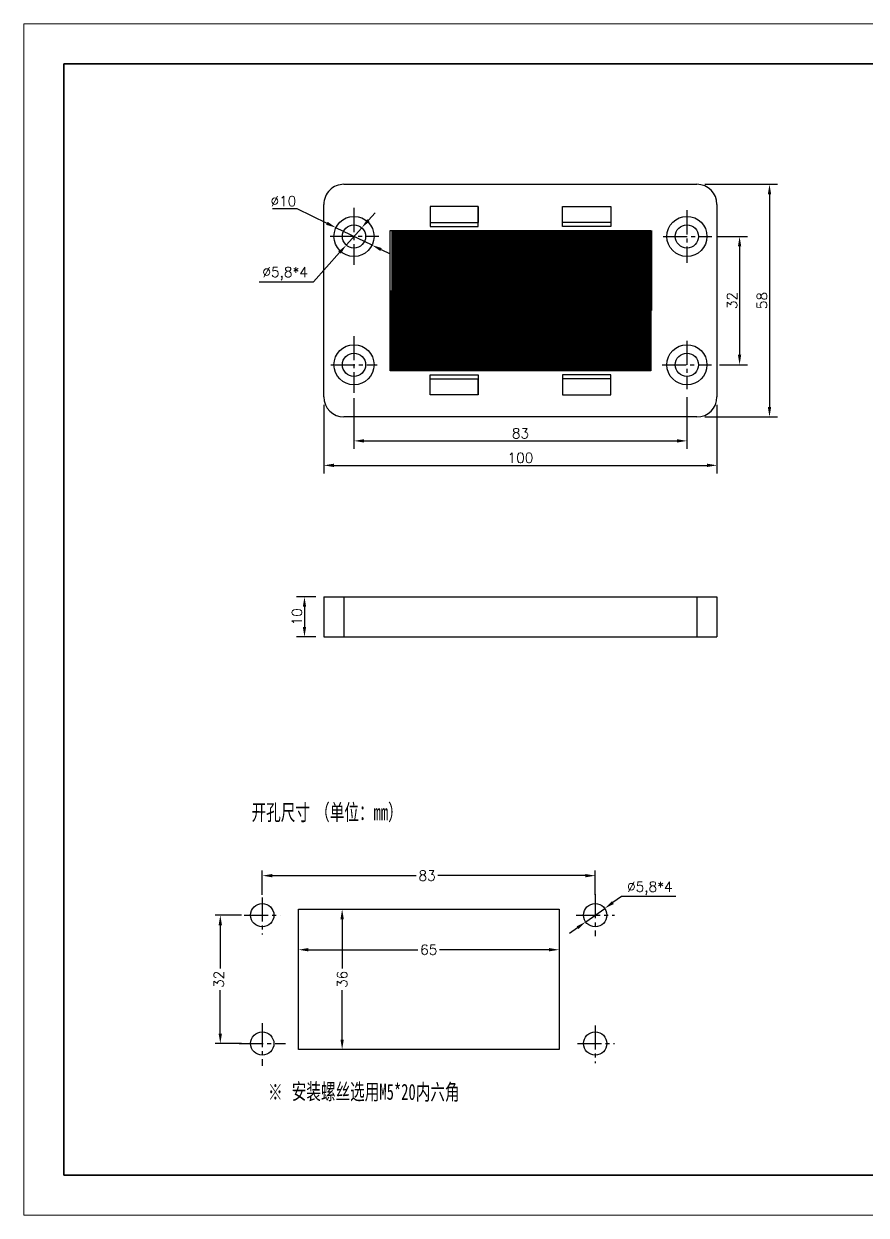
# Model space of a CAD drawing. Header units: millimetres. Extents: x -210 to 210, y -148 to 148.
# Drawn here: x -210 to 0, y -148.5 to 148.5 of the extents above; entities that cross this region are included whole.
import ezdxf

# ---------------------------------------------------------------- set-up
doc = ezdxf.new("R2010")
doc.units = ezdxf.units.MM
doc.header["$PDSIZE"] = -5
doc.linetypes.add('点画线', pattern=[18, 12, -2, 2, -2])
doc.layers.get('0').update_dxf_attribs({"lineweight": 18})
for name, color, linetype, lineweight in [('尺寸线层', 3, 'Continuous', 18), ('粗实线层', 7, 'Continuous', 35), ('细实线层', 7, 'Continuous', 18)]:
    doc.layers.add(name, color=color, linetype=linetype, lineweight=lineweight)
doc.styles.get("Standard").update_dxf_attribs({"font": 'txt.shx', "height": 2.5})
doc.styles.add('标准', font='', dxfattribs={"width": 0.667, "height": 4})
doc.styles.get('标准').set_extended_font_data('SimSun')
doc.dimstyles.get("Standard").update_dxf_attribs({"dimtxt": 0.18, "dimasz": 0.18, "dimexe": 0.18, "dimexo": 0.0625, "dimgap": 0.09, "dimtad": 0, "dimtih": 1, "dimtoh": 1, "dimdec": 4, "dimzin": 0, "dimdsep": 46, "dimtxsty": 'Standard', "dimcen": 0.09, "dimdle": 0.36, "dimadec": 0, "dimazin": 0, "dimtfac": 1, "dimtdec": 4, "dimtofl": 0, "dimtmove": 0, "dimatfit": 3, "dimfxl": 1, "dimtolj": 1, "dimarcsym": 0})

# ---------------------------------------------------------------- blocks, each defined once
blk = doc.blocks.new('$CAXA_FRAME_13B17AC1$')
at = {"layer": '粗实线层'}
for p, q in [((-200, 138.5), (-200, -138.5)), ((200, 138.5), (-200, 138.5)), ((-200, -138.5), (200, -138.5))]:
    blk.add_line(p, q, dxfattribs=at)
at = {"layer": '细实线层'}
for p, q in [((210, 148.5), (-210, 148.5)), ((-210, 148.5), (-210, -148.5)), ((-210, -148.5), (210, -148.5))]:
    blk.add_line(p, q, dxfattribs=at)
blk = doc.blocks.new('*X4')
blk.add_line((0, 10), (0, -10))
blk = doc.blocks.new('*X3')
at = {"color": 0, "linetype": 'ByBlock', "lineweight": -2}
for p in [(0, 0), (0.2167, 0), (0.4334, 0), (0.6501, 0), (0.8668, 0), (1.0835, 0), (1.3002, 0), (1.5169, 0), (1.7336, 0), (1.9503, 0), (2.167, 0), (2.3837, 0), (2.6004, 0), (2.8171, 0), (3.0338, 0), (3.2505, 0), (3.4672, 0), (3.6839, 0), (3.9006, 0), (4.1173, 0), (4.334, 0), (4.5507, 0), (4.7674, 0), (4.9841, 0), (5.2008, 0), (5.4175, 0), (5.6342, 0), (5.8509, 0), (6.0676, 0), (6.2843, 0), (6.501, 0), (6.7177, 0), (6.9344, 0), (7.1511, 0), (7.3678, 0), (7.5845, 0), (7.8012, 0), (8.0179, 0), (8.2346, 0), (8.4513, 0), (8.668, 0), (8.8847, 0), (9.1014, 0), (9.3181, 0), (9.5348, 0), (9.7515, 0), (9.9682, 0), (10.1849, 0), (10.4016, 0), (10.6183, 0), (10.835, 0), (11.0517, 0), (11.2684, 0), (11.4851, 0), (11.7018, 0), (11.9185, 0), (12.1352, 0), (12.3519, 0), (12.5686, 0), (12.7853, 0), (13.002, 0), (13.2187, 0), (13.4354, 0), (13.6521, 0), (13.8688, 0), (14.0855, 0), (14.3022, 0), (14.5189, 0), (14.7356, 0), (14.9523, 0), (15.169, 0), (15.3857, 0), (15.6024, 0), (15.8191, 0), (16.0358, 0), (16.2525, 0), (16.4692, 0), (16.6859, 0), (16.9026, 0), (17.1193, 0), (17.336, 0), (17.5527, 0), (17.7694, 0), (17.9861, 0), (18.2028, 0), (18.4195, 0), (18.6362, 0), (18.8529, 0), (19.0696, 0), (19.2863, 0), (19.503, 0), (19.7197, 0), (19.9364, 0), (20.1531, 0), (20.3698, 0), (20.5865, 0), (20.8032, 0), (21.0199, 0), (21.2366, 0), (21.4533, 0), (21.67, 0), (21.8867, 0), (22.1034, 0), (22.3201, 0), (22.5368, 0), (22.7535, 0), (22.9702, 0), (23.1869, 0), (23.4036, 0), (23.6203, 0), (23.837, 0), (24.0537, 0), (24.2704, 0), (24.4871, 0), (24.7038, 0), (24.9205, 0), (25.1372, 0), (25.3539, 0), (25.5706, 0), (25.7873, 0), (26.004, 0), (26.2207, 0), (26.4374, 0), (26.6541, 0), (26.8708, 0), (27.0875, 0), (27.3042, 0), (27.5209, 0), (27.7376, 0), (27.9543, 0), (28.171, 0), (28.3877, 0), (28.6044, 0), (28.8211, 0), (29.0378, 0), (29.2545, 0), (29.4712, 0), (29.6879, 0), (29.9046, 0), (30.1213, 0), (30.338, 0), (30.5547, 0), (30.7714, 0), (30.9881, 0), (31.2048, 0), (31.4215, 0), (31.6382, 0), (31.8549, 0), (32.0716, 0), (32.2883, 0), (32.505, 0), (32.7217, 0), (32.9384, 0), (33.1551, 0), (33.3718, 0), (33.5885, 0), (33.8052, 0), (34.0219, 0), (34.2386, 0), (34.4553, 0), (34.672, 0), (34.8887, 0), (35.1054, 0), (35.3221, 0), (35.5388, 0), (35.7555, 0), (35.9722, 0), (36.1889, 0), (36.4056, 0), (36.6223, 0), (36.839, 0), (37.0557, 0), (37.2724, 0), (37.4891, 0), (37.7058, 0), (37.9225, 0), (38.1392, 0), (38.3559, 0), (38.5726, 0), (38.7893, 0), (39.006, 0), (39.2227, 0), (39.4394, 0), (39.6561, 0), (39.8728, 0), (40.0895, 0), (40.3062, 0), (40.5229, 0), (40.7396, 0), (40.9563, 0), (41.173, 0), (41.3897, 0), (41.6064, 0), (41.8231, 0), (42.0398, 0), (42.2565, 0), (42.4732, 0), (42.6899, 0), (42.9066, 0), (43.1233, 0), (43.34, 0), (43.5567, 0), (43.7734, 0), (43.9901, 0), (44.2068, 0), (44.4235, 0), (44.6402, 0), (44.8569, 0), (45.0736, 0), (45.2903, 0), (45.507, 0), (45.7237, 0), (45.9404, 0), (46.1571, 0), (46.3738, 0), (46.5905, 0), (46.8072, 0), (47.0239, 0), (47.2406, 0), (47.4573, 0), (47.674, 0), (47.8907, 0), (48.1074, 0), (48.3241, 0), (48.5408, 0), (48.7575, 0), (48.9742, 0), (49.1909, 0), (49.4076, 0), (49.6243, 0), (49.841, 0), (50.0577, 0), (50.2744, 0), (50.4911, 0), (50.7078, 0), (50.9245, 0), (51.1412, 0), (51.3579, 0), (51.5746, 0), (51.7913, 0), (52.008, 0), (52.2247, 0), (52.4414, 0), (52.6581, 0), (52.8748, 0), (53.0915, 0), (53.3082, 0), (53.5249, 0), (53.7416, 0), (53.9583, 0), (54.175, 0), (54.3917, 0), (54.6084, 0), (54.8251, 0), (55.0418, 0), (55.2585, 0), (55.4752, 0), (55.6919, 0), (55.9086, 0), (56.1253, 0), (56.342, 0), (56.5587, 0), (56.7754, 0), (56.9921, 0), (57.2088, 0), (57.4255, 0), (57.6422, 0), (57.8589, 0), (58.0756, 0), (58.2923, 0), (58.509, 0), (58.7257, 0), (58.9424, 0), (59.1591, 0), (59.3758, 0), (59.5925, 0), (59.8092, 0), (60.0259, 0), (60.2426, 0), (60.4593, 0), (60.676, 0), (60.8927, 0), (61.1094, 0), (61.3261, 0), (61.5428, 0), (61.7595, 0), (61.9762, 0), (62.1929, 0), (62.4096, 0), (62.6263, 0), (62.843, 0), (63.0597, 0), (63.2764, 0), (63.4931, 0), (63.7098, 0), (63.9265, 0), (64.1432, 0), (64.3599, 0), (64.5766, 0), (64.7933, 0)]:
    blk.add_blockref('*X4', p, dxfattribs=at)
blk = doc.blocks.new('*X6')
blk.add_line((0, -10), (0, 10))
blk = doc.blocks.new('*X5')
at = {"color": 0, "linetype": 'ByBlock', "lineweight": -2}
for p in [(0, 0), (0.2167, 0), (0.4334, 0), (0.6501, 0), (0.8668, 0), (1.0835, 0), (1.3002, 0), (1.5169, 0), (1.7336, 0), (1.9503, 0), (2.167, 0), (2.3837, 0), (2.6004, 0), (2.8171, 0), (3.0338, 0), (3.2505, 0), (3.4672, 0), (3.6839, 0), (3.9006, 0), (4.1173, 0), (4.334, 0), (4.5507, 0), (4.7674, 0), (4.9841, 0), (5.2008, 0), (5.4175, 0), (5.6342, 0), (5.8509, 0), (6.0676, 0), (6.2843, 0), (6.501, 0), (6.7177, 0), (6.9344, 0), (7.1511, 0), (7.3678, 0), (7.5845, 0), (7.8012, 0), (8.0179, 0), (8.2346, 0), (8.4513, 0), (8.668, 0), (8.8847, 0), (9.1014, 0), (9.3181, 0), (9.5348, 0), (9.7515, 0), (9.9682, 0), (10.1849, 0), (10.4016, 0), (10.6183, 0), (10.835, 0), (11.0517, 0), (11.2684, 0), (11.4851, 0), (11.7018, 0), (11.9185, 0), (12.1352, 0), (12.3519, 0), (12.5686, 0), (12.7853, 0), (13.002, 0), (13.2187, 0), (13.4354, 0), (13.6521, 0), (13.8688, 0), (14.0855, 0), (14.3022, 0), (14.5189, 0), (14.7356, 0), (14.9523, 0), (15.169, 0), (15.3857, 0), (15.6024, 0), (15.8191, 0), (16.0358, 0), (16.2525, 0), (16.4692, 0), (16.6859, 0), (16.9026, 0), (17.1193, 0), (17.336, 0), (17.5527, 0), (17.7694, 0), (17.9861, 0), (18.2028, 0), (18.4195, 0), (18.6362, 0), (18.8529, 0), (19.0696, 0), (19.2863, 0), (19.503, 0), (19.7197, 0), (19.9364, 0), (20.1531, 0), (20.3698, 0), (20.5865, 0), (20.8032, 0), (21.0199, 0), (21.2366, 0), (21.4533, 0), (21.67, 0), (21.8867, 0), (22.1034, 0), (22.3201, 0), (22.5368, 0), (22.7535, 0), (22.9702, 0), (23.1869, 0), (23.4036, 0), (23.6203, 0), (23.837, 0), (24.0537, 0), (24.2704, 0), (24.4871, 0), (24.7038, 0), (24.9205, 0), (25.1372, 0), (25.3539, 0), (25.5706, 0), (25.7873, 0), (26.004, 0), (26.2207, 0), (26.4374, 0), (26.6541, 0), (26.8708, 0), (27.0875, 0), (27.3042, 0), (27.5209, 0), (27.7376, 0), (27.9543, 0), (28.171, 0), (28.3877, 0), (28.6044, 0), (28.8211, 0), (29.0378, 0), (29.2545, 0), (29.4712, 0), (29.6879, 0), (29.9046, 0), (30.1213, 0), (30.338, 0), (30.5547, 0), (30.7714, 0), (30.9881, 0), (31.2048, 0), (31.4215, 0), (31.6382, 0), (31.8549, 0), (32.0716, 0), (32.2883, 0), (32.505, 0), (32.7217, 0), (32.9384, 0), (33.1551, 0), (33.3718, 0), (33.5885, 0), (33.8052, 0), (34.0219, 0), (34.2386, 0), (34.4553, 0), (34.672, 0), (34.8887, 0), (35.1054, 0), (35.3221, 0), (35.5388, 0), (35.7555, 0), (35.9722, 0), (36.1889, 0), (36.4056, 0), (36.6223, 0), (36.839, 0), (37.0557, 0), (37.2724, 0), (37.4891, 0), (37.7058, 0), (37.9225, 0), (38.1392, 0), (38.3559, 0), (38.5726, 0), (38.7893, 0), (39.006, 0), (39.2227, 0), (39.4394, 0), (39.6561, 0), (39.8728, 0), (40.0895, 0), (40.3062, 0), (40.5229, 0), (40.7396, 0), (40.9563, 0), (41.173, 0), (41.3897, 0), (41.6064, 0), (41.8231, 0), (42.0398, 0), (42.2565, 0), (42.4732, 0), (42.6899, 0), (42.9066, 0), (43.1233, 0), (43.34, 0), (43.5567, 0), (43.7734, 0), (43.9901, 0), (44.2068, 0), (44.4235, 0), (44.6402, 0), (44.8569, 0), (45.0736, 0), (45.2903, 0), (45.507, 0), (45.7237, 0), (45.9404, 0), (46.1571, 0), (46.3738, 0), (46.5905, 0), (46.8072, 0), (47.0239, 0), (47.2406, 0), (47.4573, 0), (47.674, 0), (47.8907, 0), (48.1074, 0), (48.3241, 0), (48.5408, 0), (48.7575, 0), (48.9742, 0), (49.1909, 0), (49.4076, 0), (49.6243, 0), (49.841, 0), (50.0577, 0), (50.2744, 0), (50.4911, 0), (50.7078, 0), (50.9245, 0), (51.1412, 0), (51.3579, 0), (51.5746, 0), (51.7913, 0), (52.008, 0), (52.2247, 0), (52.4414, 0), (52.6581, 0), (52.8748, 0), (53.0915, 0), (53.3082, 0), (53.5249, 0), (53.7416, 0), (53.9583, 0), (54.175, 0), (54.3917, 0), (54.6084, 0), (54.8251, 0), (55.0418, 0), (55.2585, 0), (55.4752, 0), (55.6919, 0), (55.9086, 0), (56.1253, 0), (56.342, 0), (56.5587, 0), (56.7754, 0), (56.9921, 0), (57.2088, 0), (57.4255, 0), (57.6422, 0), (57.8589, 0), (58.0756, 0), (58.2923, 0), (58.509, 0), (58.7257, 0), (58.9424, 0), (59.1591, 0), (59.3758, 0), (59.5925, 0), (59.8092, 0), (60.0259, 0), (60.2426, 0), (60.4593, 0), (60.676, 0), (60.8927, 0), (61.1094, 0), (61.3261, 0), (61.5428, 0), (61.7595, 0), (61.9762, 0), (62.1929, 0), (62.4096, 0), (62.6263, 0), (62.843, 0), (63.0597, 0), (63.2764, 0), (63.4931, 0), (63.7098, 0), (63.9265, 0), (64.1432, 0), (64.3599, 0), (64.5766, 0), (64.7933, 0)]:
    blk.add_blockref('*X6', p, dxfattribs=at)
blk = doc.blocks.new('*X8')
at = {"layer": 'Defpoints', "color": 0, "transparency": 16777216}
for p in [(-127.69, 57.17), (-44.69, 57.4), (-44.69, 44.53)]:
    blk.add_point(p, dxfattribs=at)
at = {"layer": '尺寸线层', "color": 0, "linetype": 'Continuous', "lineweight": -2, "transparency": 16777216}
for p, q in [((-127.69, 55.17), (-127.69, 42.53)), ((-44.69, 55.4), (-44.69, 42.53)), ((-125.19, 44.53), (-47.19, 44.53))]:
    blk.add_line(p, q, dxfattribs=at)
at = {"layer": '尺寸线层', "color": 0, "transparency": 16777216}
for points in [[(-125.19, 44.95), (-125.19, 44.11), (-127.69, 44.53)], [(-47.19, 44.95), (-47.19, 44.11), (-44.69, 44.53)]]:
    blk.add_solid(points, dxfattribs=at)
at = {"layer": '尺寸线层', "color": 0, "lineweight": -3, "transparency": 16777216, "insert": (-86.19, 46.4), "char_height": 2.5, "width": 5.7143, "attachment_point": 5, "bg_fill": 3, "box_fill_scale": 1.1, "bg_fill_color": 256, "bg_fill_true_color": 13158600, "bg_fill_transparency": 0}
blk.add_mtext('\\A1;83', dxfattribs=at)
blk = doc.blocks.new('*X9')
at = {"layer": 'Defpoints', "color": 0, "transparency": 16777216}
for p in [(-135.19, 55.5), (-37.19, 55.5), (-37.19, 38.43)]:
    blk.add_point(p, dxfattribs=at)
at = {"layer": '尺寸线层', "color": 0, "linetype": 'Continuous', "lineweight": -2, "transparency": 16777216}
for p, q in [((-135.19, 53.5), (-135.19, 36.43)), ((-37.19, 53.5), (-37.19, 36.43)), ((-132.69, 38.43), (-39.69, 38.43))]:
    blk.add_line(p, q, dxfattribs=at)
at = {"layer": '尺寸线层', "color": 0, "transparency": 16777216}
for points in [[(-132.69, 38.85), (-132.69, 38.01), (-135.19, 38.43)], [(-39.69, 38.85), (-39.69, 38.01), (-37.19, 38.43)]]:
    blk.add_solid(points, dxfattribs=at)
at = {"layer": '尺寸线层', "color": 0, "lineweight": -3, "transparency": 16777216, "insert": (-86.19, 40.31), "char_height": 2.5, "width": 6.0714, "attachment_point": 5, "bg_fill": 3, "box_fill_scale": 1.1, "bg_fill_color": 256, "bg_fill_true_color": 13158600, "bg_fill_transparency": 0}
blk.add_mtext('\\A1;100', dxfattribs=at)
blk = doc.blocks.new('*X10')
at = {"layer": 'Defpoints', "color": 0, "transparency": 16777216}
for p in [(-39.26, 95.5), (-38.53, 63.5), (-31.56, 63.5)]:
    blk.add_point(p, dxfattribs=at)
at = {"layer": '尺寸线层', "color": 0, "linetype": 'Continuous', "lineweight": -2, "transparency": 16777216}
for p, q in [((-37.26, 95.5), (-29.56, 95.5)), ((-31.56, 93), (-31.56, 66)), ((-36.53, 63.5), (-29.56, 63.5))]:
    blk.add_line(p, q, dxfattribs=at)
at = {"layer": '尺寸线层', "color": 0, "transparency": 16777216}
for points in [[(-31.98, 93), (-31.15, 93), (-31.56, 95.5)], [(-31.98, 66), (-31.15, 66), (-31.56, 63.5)]]:
    blk.add_solid(points, dxfattribs=at)
at = {"layer": '尺寸线层', "color": 0, "lineweight": -3, "transparency": 16777216, "insert": (-33.44, 79.5), "char_height": 2.5, "width": 5.7143, "attachment_point": 5, "rotation": 90, "bg_fill": 3, "box_fill_scale": 1.1, "bg_fill_color": 256, "bg_fill_true_color": 13158600, "bg_fill_transparency": 0}
blk.add_mtext('\\A1;32', dxfattribs=at)
blk = doc.blocks.new('*X12')
at = {"layer": 'Defpoints', "color": 0, "transparency": 16777216}
for p in [(-42.19, 108.5), (-42.19, 50.5), (-24.1, 50.5)]:
    blk.add_point(p, dxfattribs=at)
at = {"layer": '尺寸线层', "color": 0, "linetype": 'Continuous', "lineweight": -2, "transparency": 16777216}
for p, q in [((-40.19, 108.5), (-22.1, 108.5)), ((-24.1, 106), (-24.1, 53)), ((-40.19, 50.5), (-22.1, 50.5))]:
    blk.add_line(p, q, dxfattribs=at)
at = {"layer": '尺寸线层', "color": 0, "transparency": 16777216}
for points in [[(-24.52, 106), (-23.68, 106), (-24.1, 108.5)], [(-24.52, 53), (-23.68, 53), (-24.1, 50.5)]]:
    blk.add_solid(points, dxfattribs=at)
at = {"layer": '尺寸线层', "color": 0, "lineweight": -3, "transparency": 16777216, "insert": (-25.98, 79.5), "char_height": 2.5, "width": 5.7143, "attachment_point": 5, "rotation": 90, "bg_fill": 3, "box_fill_scale": 1.1, "bg_fill_color": 256, "bg_fill_true_color": 13158600, "bg_fill_transparency": 0}
blk.add_mtext('\\A1;58', dxfattribs=at)
blk = doc.blocks.new('*D13')
at = {"color": 0, "linetype": 'Continuous', "lineweight": -2, "transparency": 16777216}
for p, q in [((-137.19, 5.66), (-142.04, 5.66)), ((-140.04, 3.16), (-140.04, -1.84)), ((-137.19, -4.34), (-142.04, -4.34))]:
    blk.add_line(p, q, dxfattribs=at)
at = {"color": 0, "transparency": 16777216}
for points in [[(-140.45, 3.16), (-139.62, 3.16), (-140.04, 5.66)], [(-140.45, -1.84), (-139.62, -1.84), (-140.04, -4.34)]]:
    blk.add_solid(points, dxfattribs=at)
at = {"layer": 'Defpoints', "color": 0, "transparency": 16777216}
for p in [(-135.19, 5.66), (-140.04, -4.34), (-135.19, -4.34)]:
    blk.add_point(p, dxfattribs=at)
at = {"color": 0, "lineweight": -3, "transparency": 16777216, "insert": (-141.91, 0.66), "char_height": 2.5, "attachment_point": 5, "rotation": 90}
blk.add_mtext('\\A1;10', dxfattribs=at)
blk = doc.blocks.new('*D15')
at = {"color": 0, "linetype": 'Continuous', "lineweight": -2, "ltscale": 0.5, "transparency": 16777216}
for p, q in [((-130.64, -74.71), (-130.64, -87)), ((-130.64, -104.71), (-130.64, -92.42))]:
    blk.add_line(p, q, dxfattribs=at)
at = {"color": 0, "linetype": '点画线', "ltscale": 0.5, "transparency": 16777216}
for points in [[(-131.06, -74.71), (-130.23, -74.71), (-130.64, -72.21)], [(-131.06, -104.71), (-130.23, -104.71), (-130.64, -107.21)]]:
    blk.add_solid(points, dxfattribs=at)
at = {"layer": 'Defpoints', "color": 0, "linetype": '点画线', "ltscale": 0.5, "transparency": 16777216}
for p in [(-130.64, -72.21), (-130.64, -72.21), (-130.64, -107.21)]:
    blk.add_point(p, dxfattribs=at)
at = {"color": 0, "linetype": '点画线', "lineweight": -3, "ltscale": 0.5, "transparency": 16777216, "insert": (-130.64, -89.71), "char_height": 2.5, "attachment_point": 5, "rotation": 90}
blk.add_mtext('\\A1;36', dxfattribs=at)
blk = doc.blocks.new('*D16')
at = {"color": 0, "linetype": 'Continuous', "lineweight": -2, "ltscale": 0.5, "transparency": 16777216}
for p, q in [((-139.05, -82.33), (-111.76, -82.33)), ((-79.05, -82.33), (-106.34, -82.33))]:
    blk.add_line(p, q, dxfattribs=at)
at = {"color": 0, "linetype": '点画线', "ltscale": 0.5, "transparency": 16777216}
for points in [[(-139.05, -81.91), (-139.05, -82.74), (-141.55, -82.33)], [(-79.05, -81.91), (-79.05, -82.74), (-76.55, -82.33)]]:
    blk.add_solid(points, dxfattribs=at)
at = {"layer": 'Defpoints', "color": 0, "linetype": '点画线', "ltscale": 0.5, "transparency": 16777216}
for p in [(-141.55, -82.33), (-76.55, -82.33), (-76.55, -82.33)]:
    blk.add_point(p, dxfattribs=at)
at = {"color": 0, "linetype": '点画线', "lineweight": -3, "ltscale": 0.5, "transparency": 16777216, "insert": (-109.05, -82.33), "char_height": 2.5, "attachment_point": 5}
blk.add_mtext('\\A1;65', dxfattribs=at)
blk = doc.blocks.new('*D17')
at = {"color": 0, "linetype": 'Continuous', "lineweight": -2, "ltscale": 0.5, "transparency": 16777216}
for p, q in [((-150.55, -68.68), (-150.55, -62.61)), ((-148.05, -63.86), (-112.17, -63.86)), ((-70.05, -63.86), (-106.76, -63.86)), ((-67.55, -68.68), (-67.55, -62.61))]:
    blk.add_line(p, q, dxfattribs=at)
at = {"color": 0, "linetype": '点画线', "ltscale": 0.5, "transparency": 16777216}
for points in [[(-148.05, -63.44), (-148.05, -64.28), (-150.55, -63.86)], [(-70.05, -63.44), (-70.05, -64.28), (-67.55, -63.86)]]:
    blk.add_solid(points, dxfattribs=at)
at = {"layer": 'Defpoints', "color": 0, "linetype": '点画线', "ltscale": 0.5, "transparency": 16777216}
for p in [(-67.55, -63.86), (-150.55, -69.31), (-67.55, -69.31)]:
    blk.add_point(p, dxfattribs=at)
at = {"color": 0, "linetype": '点画线', "lineweight": -3, "ltscale": 0.5, "transparency": 16777216, "insert": (-109.46, -63.86), "char_height": 2.5, "attachment_point": 5}
blk.add_mtext('\\A1;83', dxfattribs=at)
blk = doc.blocks.new('*D18')
at = {"color": 0, "linetype": 'Continuous', "lineweight": -2, "ltscale": 0.5, "transparency": 16777216}
for p, q in [((-155.72, -73.71), (-162.27, -73.71)), ((-161.02, -76.21), (-161.02, -87)), ((-161.02, -103.21), (-161.02, -92.42)), ((-155.72, -105.71), (-162.27, -105.71))]:
    blk.add_line(p, q, dxfattribs=at)
at = {"color": 0, "linetype": '点画线', "ltscale": 0.5, "transparency": 16777216}
for points in [[(-161.44, -76.21), (-160.6, -76.21), (-161.02, -73.71)], [(-161.44, -103.21), (-160.6, -103.21), (-161.02, -105.71)]]:
    blk.add_solid(points, dxfattribs=at)
at = {"layer": 'Defpoints', "color": 0, "linetype": '点画线', "ltscale": 0.5, "transparency": 16777216}
for p in [(-155.1, -73.71), (-161.02, -105.71), (-155.1, -105.71)]:
    blk.add_point(p, dxfattribs=at)
at = {"color": 0, "linetype": '点画线', "lineweight": -3, "ltscale": 0.5, "transparency": 16777216, "insert": (-161.4, -89.71), "char_height": 2.5, "attachment_point": 5, "rotation": 90}
blk.add_mtext('\\A1;32', dxfattribs=at)
blk = doc.blocks.new('*D20')
at = {"color": 0, "linetype": 'Continuous', "lineweight": -2, "ltscale": 0.5, "transparency": 16777216}
for p, q in [((-61.01, -69.07), (-63.15, -70.59)), ((-47.47, -69.07), (-61.01, -69.07)), ((-69.92, -75.39), (-65.19, -72.03)), ((-71.96, -76.84), (-74, -78.28))]:
    blk.add_line(p, q, dxfattribs=at)
at = {"color": 0, "linetype": '点画线', "ltscale": 0.5, "transparency": 16777216}
for points in [[(-63.39, -70.25), (-62.91, -70.93), (-65.19, -72.03)], [(-72.2, -76.5), (-71.72, -77.18), (-69.92, -75.39)]]:
    blk.add_solid(points, dxfattribs=at)
at = {"layer": 'Defpoints', "color": 0, "linetype": '点画线', "ltscale": 0.5, "transparency": 16777216}
for p in [(-65.19, -72.03), (-69.92, -75.39)]:
    blk.add_point(p, dxfattribs=at)
at = {"color": 0, "linetype": '点画线', "ltscale": 0.5, "transparency": 16777216, "insert": (-53.93, -66.99), "char_height": 2.5, "width": 39.8234, "attachment_point": 5}
blk.add_mtext('\\A1;∅5,8*4', dxfattribs=at)
blk = doc.blocks.new('*D22')
at = {"color": 0, "linetype": 'Continuous', "lineweight": -2, "ltscale": 0.5, "transparency": 16777216}
for p, q in [((-148, 102.42), (-141.95, 102.42)), ((-141.95, 102.42), (-134.44, 98.77)), ((-123.19, 93.32), (-132.19, 97.68)), ((-120.94, 92.23), (-118.69, 91.14))]:
    blk.add_line(p, q, dxfattribs=at)
at = {"color": 0, "linetype": '点画线', "ltscale": 0.5, "transparency": 16777216}
for points in [[(-134.26, 99.15), (-134.62, 98.4), (-132.19, 97.68)], [(-120.76, 92.6), (-121.13, 91.85), (-123.19, 93.32)]]:
    blk.add_solid(points, dxfattribs=at)
at = {"layer": 'Defpoints', "color": 0, "linetype": '点画线', "ltscale": 0.5, "transparency": 16777216}
for p in [(-132.19, 97.68), (-123.19, 93.32)]:
    blk.add_point(p, dxfattribs=at)
at = {"color": 0, "linetype": '点画线', "ltscale": 0.5, "transparency": 16777216, "insert": (-145.29, 104.29), "char_height": 2.5, "attachment_point": 5}
blk.add_mtext('\\A1;∅10', dxfattribs=at)
blk = doc.blocks.new('*D23')
at = {"color": 0, "linetype": 'Continuous', "lineweight": -2, "ltscale": 0.5, "transparency": 16777216}
for p, q in [((-124.1, 99.54), (-122.44, 101.4)), ((-125.77, 97.67), (-129.62, 93.33)), ((-137.77, 84.16), (-131.28, 91.46)), ((-151.31, 84.16), (-137.77, 84.16))]:
    blk.add_line(p, q, dxfattribs=at)
at = {"color": 0, "linetype": '点画线', "ltscale": 0.5, "transparency": 16777216}
for points in [[(-124.42, 99.81), (-123.79, 99.26), (-125.77, 97.67)], [(-131.59, 91.74), (-130.97, 91.19), (-129.62, 93.33)]]:
    blk.add_solid(points, dxfattribs=at)
at = {"layer": 'Defpoints', "color": 0, "linetype": '点画线', "ltscale": 0.5, "transparency": 16777216}
for p in [(-125.77, 97.67), (-129.62, 93.33)]:
    blk.add_point(p, dxfattribs=at)
at = {"color": 0, "linetype": '点画线', "ltscale": 0.5, "transparency": 16777216, "insert": (-144.85, 86.24), "char_height": 2.5, "width": 37.1285, "attachment_point": 5}
blk.add_mtext('\\A1;∅5,8*4', dxfattribs=at)

msp = doc.modelspace()

# ---------------------------------------------------------------- linework, layer by layer
at = {"color": 7, "lineweight": -3}
for p, q in [((-130.191, 108.499), (-42.191, 108.499)), ((-135.191, 55.499), (-135.191, 103.499)), ((-96.691, 102.999), (-108.691, 102.999)), ((-108.691, 102.999), (-108.691, 97.999)), ((-96.691, 102.999), (-96.691, 98.999)), ((-96.691, 97.999), (-96.691, 102.999)), ((-75.691, 97.999), (-75.691, 102.999)), ((-75.691, 102.999), (-63.691, 102.999)), ((-63.691, 102.999), (-63.691, 97.999)), ((-63.691, 102.999), (-63.691, 98.999)), ((-37.191, 103.499), (-37.191, 55.499)), ((-108.691, 98.999), (-96.691, 98.999)), ((-63.691, 98.999), (-75.691, 98.999)), ((-118.691, 61.999), (-118.691, 96.999)), ((-118.691, 96.999), (-53.691, 96.999)), ((-108.691, 97.999), (-96.691, 97.999)), ((-63.691, 97.999), (-75.691, 97.999)), ((-53.691, 96.999), (-53.691, 61.999)), ((-53.691, 61.999), (-118.691, 61.999)), ((-108.691, 60.999), (-96.691, 60.999)), ((-108.691, 55.999), (-108.691, 60.999)), ((-108.691, 59.999), (-96.691, 59.999)), ((-96.691, 60.999), (-96.691, 55.999)), ((-96.691, 55.999), (-96.691, 59.999)), ((-75.691, 60.999), (-75.691, 55.999)), ((-63.691, 60.999), (-75.691, 60.999)), ((-63.691, 59.999), (-75.691, 59.999)), ((-63.691, 55.999), (-63.691, 60.999)), ((-63.691, 55.999), (-63.691, 59.999)), ((-96.691, 55.999), (-108.691, 55.999)), ((-75.691, 55.999), (-63.691, 55.999)), ((-42.191, 50.499), (-130.191, 50.499)), ((-130.191, 5.659), (-42.191, 5.659)), ((-130.191, -4.341), (-42.191, -4.341)), ((-141.553, -107.212), (-141.553, -72.212)), ((-141.553, -72.212), (-76.553, -72.212)), ((-76.553, -72.212), (-76.553, -107.212)), ((-76.553, -107.212), (-141.553, -107.212))]:
    msp.add_line(p, q, dxfattribs=at)
at = {"color": 1, "linetype": '点画线', "lineweight": -3, "ltscale": 0.5}
for p, q in [((-127.691, 102.594), (-127.691, 88.447)), ((-44.691, 102.016), (-44.691, 88.934)), ((-133.632, 95.541), (-121.477, 95.541)), ((-133.468, 63.499), (-121.876, 63.499)), ((-150.553, -69.307), (-150.553, -78.52)), ((-67.553, -68.497), (-67.553, -78.913)), ((-155.098, -73.712), (-146.085, -73.712)), ((-72.287, -73.712), (-62.777, -73.712)), ((-150.553, -100.62), (-150.553, -111.273)), ((-67.553, -101.196), (-67.553, -110.601)), ((-156.329, -105.712), (-144.737, -105.712)), ((-72.005, -105.712), (-62.782, -105.712))]:
    msp.add_line(p, q, dxfattribs=at)
at = {"color": 7, "lineweight": -3, "ltscale": 0.25}
for p, q in [((-135.191, 5.659), (-135.191, -4.341)), ((-130.191, 5.659), (-130.191, -4.341)), ((-42.191, 5.659), (-42.191, -4.341)), ((-37.191, 5.659), (-37.191, -4.341))]:
    msp.add_line(p, q, dxfattribs=at)
at = {"color": 7, "lineweight": -3, "ltscale": 0.125}
for p, q in [((-135.191, 5.659), (-130.191, 5.659)), ((-42.191, 5.659), (-37.191, 5.659)), ((-135.191, -4.341), (-130.191, -4.341)), ((-42.191, -4.341), (-37.191, -4.341))]:
    msp.add_line(p, q, dxfattribs=at)
at = {"color": 7, "lineweight": -3}
for centre, radius in [((-127.691, 95.499), 5), ((-127.691, 95.499), 2.9), ((-44.691, 95.499), 5), ((-44.691, 95.499), 2.9), ((-127.691, 63.499), 5), ((-44.691, 63.499), 5), ((-127.691, 63.499), 2.9), ((-44.691, 63.499), 2.9), ((-150.553, -73.712), 2.9), ((-67.553, -73.712), 2.9), ((-150.553, -105.712), 2.9), ((-67.553, -105.712), 2.9)]:
    msp.add_circle(centre, radius, dxfattribs=at)
for centre, start, end in [((-130.191, 103.499), 90, 180.00002), ((-42.191, 103.499), 0, 90), ((-130.191, 55.499), 180.00001, 270), ((-42.191, 55.499), 270, 359.99999)]:
    msp.add_arc(centre, 5, start, end, dxfattribs=at)

# ---------------------------------------------------------------- block references
at = {"lineweight": -3}
for name, p in [('*X3', (-118.25, 86.999)), ('*X5', (-118.547, 71.999))]:
    msp.add_blockref(name, p, dxfattribs=at)
at = {"layer": '粗实线层'}
msp.add_blockref('$CAXA_FRAME_13B17AC1$', (0, 0), dxfattribs=at)

# ---------------------------------------------------------------- texts
at = {"linetype": '点画线', "ltscale": 0.5, "style": '标准', "width": 0.667}
msp.add_text('开孔尺寸', height=4, rotation=359.77106, dxfattribs=at).set_placement((-153.229, -50.055))
msp.add_text('（单位：mm）', height=4, dxfattribs=at).set_placement((-137.371, -50.037))
at = {"color": 1, "linetype": '点画线', "ltscale": 0.5, "style": '标准', "width": 0.667}
msp.add_text('※', height=4, dxfattribs=at).set_placement((-149.116, -119.821))
msp.add_text('安装螺丝选用M5*20内六角', height=4, rotation=359.77106, dxfattribs=at).set_placement((-143.212, -119.646))

# ---------------------------------------------------------------- dimensions: what is measured, and where the dimension line sits
at = {"color": 3, "linetype": '点画线', "ltscale": 0.5}
dim = msp.add_diameter_dim_2p(p1=(-123.193, 93.317), p2=(-132.19, 97.681), dimstyle='Standard', override={"dimtxt": 2.5, "dimasz": 2.5, "dimexe": 1.25, "dimexo": 0.625, "dimgap": 0.625, "dimtad": 1, "dimdec": 2, "dimzin": 8, "dimdsep": 44, "dimdle": 5, "dimtdec": 2, "dimtofl": 1, "dimtmove": 1, "dimatfit": 0}, dxfattribs=at)
dim.commit()
dim.dimension.update_dxf_attribs({"geometry": '*D22', "text_midpoint": (-141.954, 102.418), "dimtype": 163})
for p1, p2, picture, middle in [((-125.765, 97.667), (-129.618, 93.332), '*D23', (-137.771, 84.157)), ((-69.918, -75.39), (-65.187, -72.034), '*D20', (-61.011, -69.071))]:
    dim = msp.add_diameter_dim_2p(p1=p1, p2=p2, text='<>*4', dimstyle='Standard', override={"dimtxt": 2.5, "dimasz": 2.5, "dimexe": 1.25, "dimexo": 0.625, "dimgap": 0.625, "dimtad": 1, "dimdec": 2, "dimzin": 8, "dimdsep": 44, "dimdle": 5, "dimtdec": 2, "dimtofl": 1, "dimtmove": 1, "dimatfit": 0}, dxfattribs=at)
    dim.commit()
    dim.dimension.update_dxf_attribs({"geometry": picture, "text_midpoint": middle, "dimtype": 163})
at = {"color": 3, "lineweight": -3}
dim = msp.add_linear_dim(base=(-140.037, -4.341), p1=(-135.191, 5.659), p2=(-135.191, -4.341), angle=90, dimstyle='Standard', override={"dimtxt": 2.5, "dimasz": 2.5, "dimexe": 2, "dimexo": 2, "dimgap": 0.625, "dimtad": 1, "dimtih": 0, "dimtoh": 0, "dimdec": 2, "dimzin": 8, "dimdsep": 44, "dimdle": 5, "dimtdec": 2, "dimtofl": 1, "dimatfit": 0}, dxfattribs=at)
dim.commit()
dim.dimension.update_dxf_attribs({"geometry": '*D13', "text_midpoint": (-141.912, 0.659)})
at = {"color": 3, "linetype": '点画线', "lineweight": -3, "ltscale": 0.5}
for base, p1, p2, override, picture, middle in [((-67.553, -63.858), (-150.553, -69.307), (-67.553, -69.307), {"dimtxt": 2.5, "dimasz": 2.5, "dimexe": 1.25, "dimexo": 0.625, "dimgap": 0.625, "dimtad": 1, "dimtih": 0, "dimtoh": 0, "dimdec": 2, "dimzin": 8, "dimdsep": 44, "dimdle": 5, "dimtdec": 2, "dimtofl": 1, "dimtmove": 2, "dimatfit": 0}, '*D17', (-109.465, -63.858)), ((-76.553, -82.327), (-141.553, -82.327), (-76.553, -82.327), {"dimtxt": 2.5, "dimasz": 2.5, "dimexe": 0, "dimexo": 0, "dimgap": 0.625, "dimtad": 1, "dimtih": 0, "dimtoh": 0, "dimdec": 2, "dimzin": 8, "dimdsep": 44, "dimdle": 5, "dimtdec": 2, "dimtofl": 1, "dimtmove": 2, "dimatfit": 0}, '*D16', (-109.053, -82.327))]:
    dim = msp.add_linear_dim(base=base, p1=p1, p2=p2, dimstyle='Standard', override=override, dxfattribs=at)
    dim.commit()
    dim.dimension.update_dxf_attribs({"geometry": picture, "text_midpoint": middle, "dimtype": 160})
dim = msp.add_linear_dim(base=(-161.021, -105.712), p1=(-155.098, -73.712), p2=(-155.098, -105.712), angle=90, dimstyle='Standard', override={"dimtxt": 2.5, "dimasz": 2.5, "dimexe": 1.25, "dimexo": 0.625, "dimgap": 0.625, "dimtad": 1, "dimtih": 0, "dimtoh": 0, "dimdec": 2, "dimzin": 8, "dimdsep": 44, "dimdle": 5, "dimtdec": 2, "dimtofl": 1, "dimtmove": 2, "dimatfit": 0}, dxfattribs=at)
dim.commit()
dim.dimension.update_dxf_attribs({"geometry": '*D18', "text_midpoint": (-161.401, -89.712), "dimtype": 160})
dim = msp.add_linear_dim(base=(-130.642, -72.212), p1=(-130.642, -107.212), p2=(-130.642, -72.212), angle=90, text='36', dimstyle='Standard', override={"dimtxt": 2.5, "dimasz": 2.5, "dimexe": 0, "dimexo": 0, "dimgap": 0.625, "dimtad": 1, "dimtih": 0, "dimtoh": 0, "dimdec": 2, "dimzin": 8, "dimdsep": 44, "dimdle": 5, "dimtdec": 2, "dimtofl": 1, "dimtmove": 2, "dimatfit": 0}, dxfattribs=at)
dim.commit()
dim.dimension.update_dxf_attribs({"geometry": '*D15', "text_midpoint": (-130.642, -89.712), "dimtype": 160})

# ---------------------------------------------------------------- next in the draw order: dimensions: what is measured, and where the dimension line sits
at = {"layer": '尺寸线层', "color": 3, "lineweight": -3}
dim = msp.add_linear_dim(base=(-31.563, 63.499), p1=(-39.264, 95.499), p2=(-38.534, 63.499), angle=270, dimstyle='Standard', override={"dimtxt": 2.5, "dimasz": 2.5, "dimexe": 2, "dimexo": 2, "dimgap": 0.625, "dimtad": 1, "dimtih": 0, "dimtoh": 0, "dimdec": 2, "dimzin": 8, "dimdsep": 44, "dimsah": 1, "dimdle": 5, "dimtdec": 2, "dimtofl": 1, "dimatfit": 0, "dimtfill": 1, "dimtzin": 8}, dxfattribs=at)
dim.commit()
dim.dimension.update_dxf_attribs({"geometry": '*X10', "text_midpoint": (-33.438, 79.499)})
dim = msp.add_linear_dim(base=(-44.691, 44.53), p1=(-127.691, 57.173), p2=(-44.691, 57.397), dimstyle='Standard', override={"dimtxt": 2.5, "dimasz": 2.5, "dimexe": 2, "dimexo": 2, "dimgap": 0.625, "dimtad": 1, "dimtih": 0, "dimtoh": 0, "dimdec": 2, "dimzin": 8, "dimdsep": 44, "dimsah": 1, "dimdle": 5, "dimtdec": 2, "dimtofl": 1, "dimatfit": 0, "dimtfill": 1, "dimtzin": 8}, dxfattribs=at)
dim.commit()
dim.dimension.update_dxf_attribs({"geometry": '*X8', "text_midpoint": (-86.191, 46.405)})

# ---------------------------------------------------------------- next in the draw order: linework, layer by layer
at = {"color": 1, "linetype": '点画线', "lineweight": -3, "ltscale": 0.5}
msp.add_line((-44.691, 69.486), (-44.691, 57.397), dxfattribs=at)

# ---------------------------------------------------------------- next in the draw order: dimensions: what is measured, and where the dimension line sits
at = {"layer": '尺寸线层', "color": 3, "lineweight": -3}
dim = msp.add_linear_dim(base=(-37.191, 38.432), p1=(-135.191, 55.499), p2=(-37.191, 55.499), text='100', dimstyle='Standard', override={"dimtxt": 2.5, "dimasz": 2.5, "dimexe": 2, "dimexo": 2, "dimgap": 0.625, "dimtad": 1, "dimtih": 0, "dimtoh": 0, "dimdec": 2, "dimzin": 8, "dimdsep": 44, "dimsah": 1, "dimdle": 5, "dimtdec": 2, "dimtofl": 1, "dimatfit": 0, "dimtfill": 1, "dimtzin": 8}, dxfattribs=at)
dim.commit()
dim.dimension.update_dxf_attribs({"geometry": '*X9', "text_midpoint": (-86.191, 40.307)})

# ---------------------------------------------------------------- next in the draw order: linework, layer by layer
at = {"color": 1, "linetype": '点画线', "lineweight": -3, "ltscale": 0.5}
msp.add_line((-127.691, 70.659), (-127.691, 56.511), dxfattribs=at)

# ---------------------------------------------------------------- next in the draw order: dimensions: what is measured, and where the dimension line sits
at = {"layer": '尺寸线层', "color": 3, "lineweight": -3}
dim = msp.add_linear_dim(base=(-24.1, 50.499), p1=(-42.191, 108.499), p2=(-42.191, 50.499), angle=270, dimstyle='Standard', override={"dimtxt": 2.5, "dimasz": 2.5, "dimexe": 2, "dimexo": 2, "dimgap": 0.625, "dimtad": 1, "dimtih": 0, "dimtoh": 0, "dimdec": 2, "dimzin": 8, "dimdsep": 44, "dimsah": 1, "dimdle": 5, "dimtdec": 2, "dimtofl": 1, "dimatfit": 0, "dimtfill": 1}, dxfattribs=at)
dim.commit()
dim.dimension.update_dxf_attribs({"geometry": '*X12', "text_midpoint": (-24.1, 79.499), "dimtype": 160})

# ---------------------------------------------------------------- next in the draw order: linework, layer by layer
at = {"color": 1, "linetype": '点画线', "lineweight": -3, "ltscale": 0.5}
for p, q in [((-50.647, 95.499), (-38.508, 95.499)), ((-50.853, 63.499), (-38.534, 63.499))]:
    msp.add_line(p, q, dxfattribs=at)

doc.saveas('drawing.dxf')
